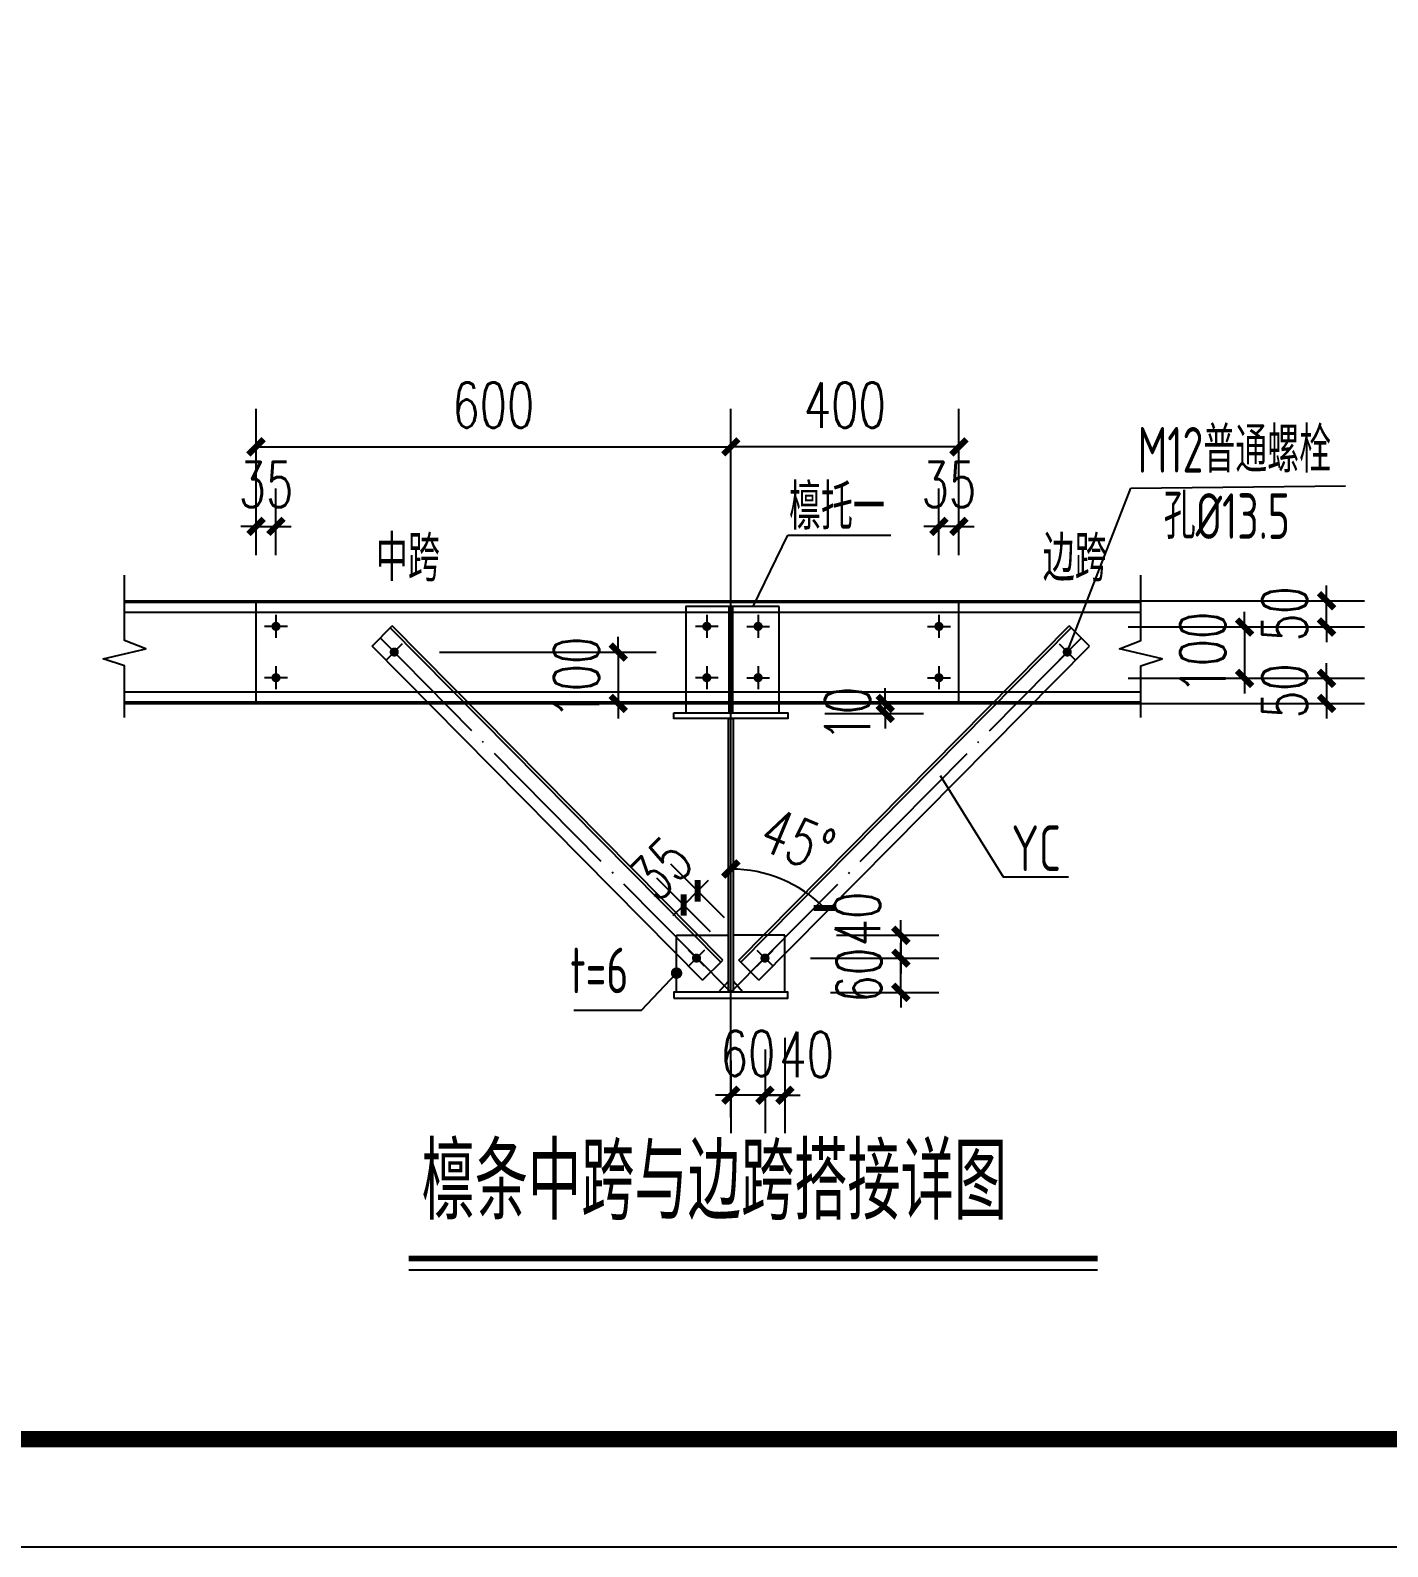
# Model space of a CAD drawing. Extents: x -33967 to 1773478, y -1022458 to -784650.
# Drawn here: x 1216607 to 1234456, y -1022458 to -1002516 of the extents above; entities that cross this region are included whole.
import ezdxf
from ezdxf.enums import TextEntityAlignment as Align

# ---------------------------------------------------------------- set-up
doc = ezdxf.new("R2010")
doc.units = 0
doc.header["$LTSCALE"] = 1000
doc.header["$MEASUREMENT"] = 0
doc.linetypes.add('DOTE', pattern=[2.42, 2, -0.2, 0.02, -0.2])
for name, color, linetype in [('AXIS', 3, 'Continuous'), ('BOLT', 251, 'Continuous'), ('DOTE', 1, 'DOTE'), ('GL', 150, 'Continuous'), ('Gwall', 42, 'Continuous'), ('LT', 27, 'Continuous'), ('NUM', 7, 'Continuous'), ('PUB_TITLE', 4, 'Continuous'), ('PZ', 202, 'Continuous'), ('TEXT', 7, 'Continuous'), ('THIN', 7, 'Continuous'), ('XG', 6, 'Continuous')]:
    doc.layers.add(name, color=color, linetype=linetype)
doc.styles.add('_TCH_DIM_T3', font='SIMPLEX', dxfattribs={"width": 0.705882, "bigfont": 'GBCBIG'})
doc.styles.add('TSSD_Label', font='tssdeng.shx', dxfattribs={"width": 0.7, "bigfont": 'hztxt.shx'})
doc.styles.add('TSSD_Norm', font='tssdeng.shx', dxfattribs={"bigfont": 'hztxt.shx'})
doc.dimstyles.new('TCH-200-1', dxfattribs={"dimtxt": 595, "dimasz": 200, "dimexe": 500, "dimexo": 600, "dimgap": 252.5, "dimtad": 1, "dimdec": 0, "dimzin": 0, "dimdsep": 46, "dimtxsty": '_TCH_DIM_T3', "dimblk": 'ARCHTICK', "dimcen": 0.09, "dimclrd": 3, "dimclre": 3, "dimclrt": 7, "dimazin": 2, "dimtfac": 1, "dimtdec": 0, "dimtix": 1, "dimtmove": 2, "dimatfit": 3, "dimfxl": 1, "dimtolj": 1, "dimtzin": 0, "dimarcsym": 0})
doc.dimstyles.new('TCH-200-5', dxfattribs={"dimtxt": 595, "dimasz": 200, "dimexe": 500, "dimexo": 600, "dimgap": 252.5, "dimtad": 1, "dimdec": 0, "dimlfac": 0.2, "dimzin": 0, "dimdsep": 46, "dimtxsty": '_TCH_DIM_T3', "dimblk": 'ARCHTICK', "dimcen": 0.09, "dimclrd": 124, "dimclre": 124, "dimclrt": 7, "dimazin": 2, "dimtfac": 1, "dimtdec": 0, "dimtix": 1, "dimtmove": 2, "dimatfit": 3, "dimfxl": 1, "dimtolj": 1, "dimtzin": 0, "dimarcsym": 0})

# ---------------------------------------------------------------- blocks, each defined once
blk = doc.blocks.new('_ArchTick')
at = {"color": 0, "linetype": 'ByBlock', "const_width": 0.4}
blk.add_lwpolyline([(-0.5, -0.5), (0.5, 0.5)], dxfattribs=at)
blk = doc.blocks.new('*D173')
at = {"layer": 'Defpoints', "color": 0, "transparency": 16777216}
for p in [(1219837, -1009040), (1219575, -1010018), (1219837, -1010018)]:
    blk.add_point(p, dxfattribs=at)
at = {"layer": 'GL', "color": 124, "lineweight": -2, "transparency": 16777216}
for p, q in [((1219575, -1009418), (1219575, -1008540)), ((1219837, -1009418), (1219837, -1008540)), ((1219575, -1009040), (1219375, -1009040)), ((1219575, -1009040), (1219837, -1009040)), ((1219837, -1009040), (1220037, -1009040))]:
    blk.add_line(p, q, dxfattribs=at)
at = {"layer": 'GL', "color": 124, "lineweight": -2, "transparency": 16777216, "xscale": 200, "yscale": 200, "zscale": 200}
blk.add_blockref('_ArchTick', (1219575, -1009040), dxfattribs=at)
at = {"layer": 'GL', "color": 124, "lineweight": -2, "transparency": 16777216, "xscale": 200, "yscale": 200, "zscale": 200, "rotation": 180}
blk.add_blockref('_ArchTick', (1219837, -1009040), dxfattribs=at)
at = {"layer": 'GL', "color": 7, "transparency": 16777216, "insert": (1219706, -1008490), "char_height": 595, "attachment_point": 5, "style": '_TCH_DIM_T3'}
blk.add_mtext('\\A1;35', dxfattribs=at)
blk = doc.blocks.new('*D174')
at = {"layer": 'Defpoints', "color": 0, "transparency": 16777216}
for p in [(1225818, -1007994), (1219575, -1010018), (1225818, -1010018)]:
    blk.add_point(p, dxfattribs=at)
at = {"layer": 'GL', "color": 124, "lineweight": -2, "transparency": 16777216}
for p, q in [((1219575, -1009418), (1219575, -1007494)), ((1225818, -1009418), (1225818, -1007494)), ((1219575, -1007994), (1225818, -1007994))]:
    blk.add_line(p, q, dxfattribs=at)
at = {"layer": 'GL', "color": 124, "lineweight": -2, "transparency": 16777216, "xscale": 200, "yscale": 200, "zscale": 200, "rotation": 180}
blk.add_blockref('_ArchTick', (1219575, -1007994), dxfattribs=at)
at = {"layer": 'GL', "color": 124, "lineweight": -2, "transparency": 16777216, "xscale": 200, "yscale": 200, "zscale": 200}
blk.add_blockref('_ArchTick', (1225818, -1007994), dxfattribs=at)
at = {"layer": 'GL', "color": 7, "transparency": 16777216, "insert": (1222696, -1007444), "char_height": 595, "attachment_point": 5, "style": '_TCH_DIM_T3'}
blk.add_mtext('\\A1;600', dxfattribs=at)
blk = doc.blocks.new('*D175')
at = {"layer": 'Defpoints', "color": 0, "transparency": 16777216}
for p in [(1225199, -1014020), (1226162, -1014612), (1225976, -1014797)]:
    blk.add_point(p, dxfattribs=at)
at = {"layer": 'GL', "color": 124, "lineweight": -2, "transparency": 16777216}
for p, q in [((1225737, -1014187), (1225031, -1013481)), ((1225552, -1014373), (1224845, -1013666)), ((1225384, -1013834), (1225199, -1014020)), ((1225384, -1013834), (1225526, -1013693)), ((1225199, -1014020), (1225057, -1014161))]:
    blk.add_line(p, q, dxfattribs=at)
at = {"layer": 'GL', "color": 124, "lineweight": -2, "transparency": 16777216, "xscale": 200, "yscale": 200, "zscale": 200}
for p, rotation in [((1225384, -1013834), 224.9999999999281), ((1225199, -1014020), 44.99999999992812)]:
    blk.add_blockref('_ArchTick', p, dxfattribs=dict(at, rotation=rotation))
at = {"layer": 'GL', "color": 7, "transparency": 16777216, "insert": (1224903, -1013538), "char_height": 595, "attachment_point": 5, "rotation": 45, "style": '_TCH_DIM_T3'}
blk.add_mtext('\\A1;35', dxfattribs=at)
blk = doc.blocks.new('*D176')
at = {"layer": 'Defpoints', "color": 0, "transparency": 16777216}
for p in [(1226530, -1014718), (1228054, -1014718), (1226530, -1015168)]:
    blk.add_point(p, dxfattribs=at)
at = {"layer": 'GL', "color": 124, "lineweight": -2, "transparency": 16777216}
for p, q in [((1228054, -1014718), (1228054, -1014518)), ((1227130, -1014718), (1228554, -1014718)), ((1228054, -1015168), (1228054, -1014718)), ((1227130, -1015168), (1228554, -1015168)), ((1228054, -1015168), (1228054, -1015368))]:
    blk.add_line(p, q, dxfattribs=at)
at = {"layer": 'GL', "color": 124, "lineweight": -2, "transparency": 16777216, "xscale": 200, "yscale": 200, "zscale": 200}
for p, rotation in [((1228054, -1014718), 270), ((1228054, -1015168), 90)]:
    blk.add_blockref('_ArchTick', p, dxfattribs=dict(at, rotation=rotation))
at = {"layer": 'GL', "color": 7, "transparency": 16777216, "insert": (1227504, -1014943), "char_height": 595, "attachment_point": 5, "rotation": 90, "style": '_TCH_DIM_T3'}
blk.add_mtext('\\A1;60', dxfattribs=at)
blk = doc.blocks.new('*D177')
at = {"layer": 'Defpoints', "color": 0, "transparency": 16777216}
for p in [(1225818, -1015468), (1226268, -1015318), (1225818, -1016521)]:
    blk.add_point(p, dxfattribs=at)
at = {"layer": 'GL', "color": 124, "lineweight": -2, "transparency": 16777216}
for p, q in [((1225818, -1016068), (1225818, -1017021)), ((1226268, -1015918), (1226268, -1017021)), ((1225818, -1016521), (1225618, -1016521)), ((1226268, -1016521), (1225818, -1016521)), ((1226268, -1016521), (1226468, -1016521))]:
    blk.add_line(p, q, dxfattribs=at)
at = {"layer": 'GL', "color": 124, "lineweight": -2, "transparency": 16777216, "xscale": 200, "yscale": 200, "zscale": 200}
blk.add_blockref('_ArchTick', (1225818, -1016521), dxfattribs=at)
at = {"layer": 'GL', "color": 124, "lineweight": -2, "transparency": 16777216, "xscale": 200, "yscale": 200, "zscale": 200, "rotation": 180}
blk.add_blockref('_ArchTick', (1226268, -1016521), dxfattribs=at)
at = {"layer": 'GL', "color": 7, "transparency": 16777216, "insert": (1226043, -1015971), "char_height": 595, "attachment_point": 5, "style": '_TCH_DIM_T3'}
blk.add_mtext('\\A1;60', dxfattribs=at)
blk = doc.blocks.new('*D178')
at = {"layer": 'Defpoints', "color": 0, "transparency": 16777216}
for p in [(1226530, -1015168), (1226268, -1015318), (1226268, -1016521)]:
    blk.add_point(p, dxfattribs=at)
at = {"layer": 'GL', "color": 124, "lineweight": -2, "transparency": 16777216}
for p, q in [((1226530, -1015768), (1226530, -1017021)), ((1226268, -1015918), (1226268, -1017021)), ((1226268, -1016521), (1226068, -1016521)), ((1226530, -1016521), (1226268, -1016521)), ((1226530, -1016521), (1226730, -1016521))]:
    blk.add_line(p, q, dxfattribs=at)
at = {"layer": 'GL', "color": 124, "lineweight": -2, "transparency": 16777216, "xscale": 200, "yscale": 200, "zscale": 200}
blk.add_blockref('_ArchTick', (1226268, -1016521), dxfattribs=at)
at = {"layer": 'GL', "color": 124, "lineweight": -2, "transparency": 16777216, "xscale": 200, "yscale": 200, "zscale": 200, "rotation": 180}
blk.add_blockref('_ArchTick', (1226530, -1016521), dxfattribs=at)
at = {"layer": 'GL', "color": 7, "transparency": 16777216, "insert": (1226816, -1015986), "char_height": 595, "attachment_point": 5, "style": '_TCH_DIM_T3'}
blk.add_mtext('\\A1;40', dxfattribs=at)
blk = doc.blocks.new('*D179')
at = {"layer": 'Defpoints', "color": 0, "transparency": 16777216}
for p in [(1226609, -1014418), (1226268, -1014718), (1228054, -1014718)]:
    blk.add_point(p, dxfattribs=at)
at = {"layer": 'GL', "color": 124, "lineweight": -2, "transparency": 16777216}
for p, q in [((1228054, -1014418), (1228054, -1014218)), ((1227209, -1014418), (1228554, -1014418)), ((1228054, -1014418), (1228054, -1014718)), ((1226868, -1014718), (1228554, -1014718)), ((1228054, -1014718), (1228054, -1014918))]:
    blk.add_line(p, q, dxfattribs=at)
at = {"layer": 'GL', "color": 124, "lineweight": -2, "transparency": 16777216, "xscale": 200, "yscale": 200, "zscale": 200}
for p, rotation in [((1228054, -1014418), 270), ((1228054, -1014718), 90)]:
    blk.add_blockref('_ArchTick', p, dxfattribs=dict(at, rotation=rotation))
at = {"layer": 'GL', "color": 7, "transparency": 16777216, "insert": (1227485, -1014204), "char_height": 595, "attachment_point": 5, "rotation": 90, "style": '_TCH_DIM_T3'}
blk.add_mtext('\\A1;40', dxfattribs=at)
blk = doc.blocks.new('*D180')
at = {"layer": 'Defpoints', "color": 0, "transparency": 16777216}
for p in [(1228555, -1009040), (1228555, -1010018), (1228818, -1010018)]:
    blk.add_point(p, dxfattribs=at)
at = {"layer": 'GL', "color": 124, "lineweight": -2, "transparency": 16777216}
for p, q in [((1228555, -1009418), (1228555, -1008540)), ((1228818, -1009418), (1228818, -1008540)), ((1228555, -1009040), (1228355, -1009040)), ((1228818, -1009040), (1228555, -1009040)), ((1228818, -1009040), (1229018, -1009040))]:
    blk.add_line(p, q, dxfattribs=at)
at = {"layer": 'GL', "color": 124, "lineweight": -2, "transparency": 16777216, "xscale": 200, "yscale": 200, "zscale": 200}
blk.add_blockref('_ArchTick', (1228555, -1009040), dxfattribs=at)
at = {"layer": 'GL', "color": 124, "lineweight": -2, "transparency": 16777216, "xscale": 200, "yscale": 200, "zscale": 200, "rotation": 180}
blk.add_blockref('_ArchTick', (1228818, -1009040), dxfattribs=at)
at = {"layer": 'GL', "color": 7, "transparency": 16777216, "insert": (1228686, -1008490), "char_height": 595, "attachment_point": 5, "style": '_TCH_DIM_T3'}
blk.add_mtext('\\A1;35', dxfattribs=at)
blk = doc.blocks.new('*D181')
at = {"layer": 'Defpoints', "color": 0, "transparency": 16777216}
for p in [(1225818, -1007994), (1225818, -1010018), (1228818, -1010018)]:
    blk.add_point(p, dxfattribs=at)
at = {"layer": 'GL', "color": 124, "lineweight": -2, "transparency": 16777216}
for p, q in [((1225818, -1009418), (1225818, -1007494)), ((1228818, -1009418), (1228818, -1007494)), ((1228818, -1007994), (1225818, -1007994))]:
    blk.add_line(p, q, dxfattribs=at)
at = {"layer": 'GL', "color": 124, "lineweight": -2, "transparency": 16777216, "xscale": 200, "yscale": 200, "zscale": 200, "rotation": 180}
blk.add_blockref('_ArchTick', (1225818, -1007994), dxfattribs=at)
at = {"layer": 'GL', "color": 124, "lineweight": -2, "transparency": 16777216, "xscale": 200, "yscale": 200, "zscale": 200}
blk.add_blockref('_ArchTick', (1228818, -1007994), dxfattribs=at)
at = {"layer": 'GL', "color": 7, "transparency": 16777216, "insert": (1227318, -1007444), "char_height": 595, "attachment_point": 5, "style": '_TCH_DIM_T3'}
blk.add_mtext('\\A1;400', dxfattribs=at)
blk = doc.blocks.new('*D182')
at = {"color": 3, "lineweight": -2, "transparency": 16777216}
blk.add_arc((1225818, -1015281), 1735, 44.7416, 90, dxfattribs=at)
at = {"layer": 'Defpoints', "color": 0, "transparency": 16777216}
for p in [(1225818, -1008004), (1230428, -1010712), (1226690, -1013781), (1225818, -1015281), (1225818, -1017019)]:
    blk.add_point(p, dxfattribs=at)
at = {"color": 3, "lineweight": -2, "transparency": 16777216, "xscale": 200, "yscale": 200, "zscale": 200}
for p, rotation in [((1225818, -1013545), 180.0000000000008), ((1227050, -1014059), 314.7415699017211)]:
    blk.add_blockref('_ArchTick', p, dxfattribs=dict(at, rotation=rotation))
at = {"color": 7, "transparency": 16777216, "insert": (1226697, -1013171), "char_height": 595, "attachment_point": 5, "rotation": 337.3708, "style": '_TCH_DIM_T3'}
blk.add_mtext('\\A1;45°', dxfattribs=at)
blk = doc.blocks.new('*D183')
at = {"layer": 'Defpoints', "color": 0, "transparency": 16777216}
for p in [(1230442, -1010018), (1233651, -1010018), (1230442, -1010363)]:
    blk.add_point(p, dxfattribs=at)
at = {"layer": 'GL', "color": 124, "lineweight": -2, "transparency": 16777216}
for p, q in [((1233651, -1010018), (1233651, -1009818)), ((1231042, -1010018), (1234151, -1010018)), ((1233651, -1010363), (1233651, -1010018)), ((1231042, -1010363), (1234151, -1010363)), ((1233651, -1010363), (1233651, -1010563))]:
    blk.add_line(p, q, dxfattribs=at)
at = {"layer": 'GL', "color": 124, "lineweight": -2, "transparency": 16777216, "xscale": 200, "yscale": 200, "zscale": 200}
for p, rotation in [((1233651, -1010018), 270), ((1233651, -1010363), 90)]:
    blk.add_blockref('_ArchTick', p, dxfattribs=dict(at, rotation=rotation))
at = {"layer": 'GL', "color": 7, "transparency": 16777216, "insert": (1233101, -1010190), "char_height": 595, "attachment_point": 5, "rotation": 90, "style": '_TCH_DIM_T3'}
blk.add_mtext('\\A1;50', dxfattribs=at)
blk = doc.blocks.new('*D184')
at = {"layer": 'Defpoints', "color": 0, "transparency": 16777216}
for p in [(1230442, -1010363), (1230442, -1011038), (1232574, -1011038)]:
    blk.add_point(p, dxfattribs=at)
at = {"layer": 'GL', "color": 124, "lineweight": -2, "transparency": 16777216}
for p, q in [((1232574, -1010363), (1232574, -1010163)), ((1231042, -1010363), (1233074, -1010363)), ((1232574, -1010363), (1232574, -1011038)), ((1231042, -1011038), (1233074, -1011038)), ((1232574, -1011038), (1232574, -1011238))]:
    blk.add_line(p, q, dxfattribs=at)
at = {"layer": 'GL', "color": 124, "lineweight": -2, "transparency": 16777216, "xscale": 200, "yscale": 200, "zscale": 200}
for p, rotation in [((1232574, -1010363), 270), ((1232574, -1011038), 90)]:
    blk.add_blockref('_ArchTick', p, dxfattribs=dict(at, rotation=rotation))
at = {"layer": 'GL', "color": 7, "transparency": 16777216, "insert": (1232024, -1010700), "char_height": 595, "attachment_point": 5, "rotation": 90, "style": '_TCH_DIM_T3'}
blk.add_mtext('\\A1;100', dxfattribs=at)
blk = doc.blocks.new('*D185')
at = {"layer": 'Defpoints', "color": 0, "transparency": 16777216}
for p in [(1230442, -1011038), (1230442, -1011368), (1233651, -1011368)]:
    blk.add_point(p, dxfattribs=at)
at = {"layer": 'GL', "color": 124, "lineweight": -2, "transparency": 16777216}
for p, q in [((1233651, -1011038), (1233651, -1010838)), ((1231042, -1011038), (1234151, -1011038)), ((1233651, -1011038), (1233651, -1011368)), ((1231042, -1011368), (1234151, -1011368)), ((1233651, -1011368), (1233651, -1011568))]:
    blk.add_line(p, q, dxfattribs=at)
at = {"layer": 'GL', "color": 124, "lineweight": -2, "transparency": 16777216, "xscale": 200, "yscale": 200, "zscale": 200}
for p, rotation in [((1233651, -1011038), 270), ((1233651, -1011368), 90)]:
    blk.add_blockref('_ArchTick', p, dxfattribs=dict(at, rotation=rotation))
at = {"layer": 'GL', "color": 7, "transparency": 16777216, "insert": (1233101, -1011203), "char_height": 595, "attachment_point": 5, "rotation": 90, "style": '_TCH_DIM_T3'}
blk.add_mtext('\\A1;50', dxfattribs=at)
blk = doc.blocks.new('*D186')
at = {"layer": 'Defpoints', "color": 0, "transparency": 16777216}
for p in [(1226453, -1011368), (1227850, -1011368), (1226453, -1011500)]:
    blk.add_point(p, dxfattribs=at)
at = {"layer": 'GL', "color": 124, "lineweight": -2, "transparency": 16777216}
for p, q in [((1227850, -1011368), (1227850, -1011168)), ((1227053, -1011368), (1228350, -1011368)), ((1227850, -1011500), (1227850, -1011368)), ((1227053, -1011500), (1228350, -1011500)), ((1227850, -1011500), (1227850, -1011700))]:
    blk.add_line(p, q, dxfattribs=at)
at = {"layer": 'GL', "color": 124, "lineweight": -2, "transparency": 16777216, "xscale": 200, "yscale": 200, "zscale": 200}
for p, rotation in [((1227850, -1011368), 270), ((1227850, -1011500), 90)]:
    blk.add_blockref('_ArchTick', p, dxfattribs=dict(at, rotation=rotation))
at = {"layer": 'GL', "color": 7, "transparency": 16777216, "insert": (1227354, -1011509), "char_height": 595, "attachment_point": 5, "rotation": 90, "style": '_TCH_DIM_T3'}
blk.add_mtext('\\A1;10', dxfattribs=at)
blk = doc.blocks.new('*D187')
at = {"layer": 'Defpoints', "color": 0, "transparency": 16777216}
for p in [(1221386, -1010693), (1221386, -1011368), (1224338, -1011368)]:
    blk.add_point(p, dxfattribs=at)
at = {"layer": 'GL', "color": 124, "lineweight": -2, "transparency": 16777216}
for p, q in [((1224338, -1010693), (1224338, -1010493)), ((1221986, -1010693), (1224838, -1010693)), ((1224338, -1010693), (1224338, -1011368)), ((1221986, -1011368), (1224838, -1011368)), ((1224338, -1011368), (1224338, -1011568))]:
    blk.add_line(p, q, dxfattribs=at)
at = {"layer": 'GL', "color": 124, "lineweight": -2, "transparency": 16777216, "xscale": 200, "yscale": 200, "zscale": 200}
for p, rotation in [((1224338, -1010693), 270), ((1224338, -1011368), 90)]:
    blk.add_blockref('_ArchTick', p, dxfattribs=dict(at, rotation=rotation))
at = {"layer": 'GL', "color": 7, "transparency": 16777216, "insert": (1223788, -1011030), "char_height": 595, "attachment_point": 5, "rotation": 90, "style": '_TCH_DIM_T3'}
blk.add_mtext('\\A1;100', dxfattribs=at)

msp = doc.modelspace()

# ---------------------------------------------------------------- linework, layer by layer
at = {"layer": 'AXIS'}
for p, q in [((1230242.6, -1010692.6), (1231079.8, -1008536.1)), ((1231079.8, -1008536.1), (1233900.3, -1008505.8)), ((1226111.5, -1010092.6), (1226568.3, -1009155.7)), ((1226568.3, -1009155.7), (1227921.8, -1009155.7)), ((1228570, -1012313.9), (1229400.4, -1013647.6)), ((1229400.4, -1013647.6), (1230259.4, -1013647.6)), ((1224643.4, -1015404.1), (1225105.1, -1014914.6)), ((1223754.9, -1015404.1), (1224643.4, -1015404.1))]:
    msp.add_line(p, q, dxfattribs=at)
at = {"layer": 'AXIS', "const_width": 75}
msp.add_lwpolyline([(1225067.6, -1014914.6, 1), (1225142.6, -1014914.6, 1)], format="xyb", close=True, dxfattribs=at)
at = {"layer": 'BOLT'}
for p, q in [((1219837.3, -1010205.1), (1219837.3, -1010505.1)), ((1225502.6, -1010205.1), (1225502.6, -1010505.1)), ((1226177.6, -1010205.1), (1226177.6, -1010505.1)), ((1228555.1, -1010205.1), (1228555.1, -1010505.1)), ((1219987.3, -1010355.1), (1219687.3, -1010355.1)), ((1225652.6, -1010355.1), (1225352.6, -1010355.1)), ((1226027.6, -1010355.1), (1226327.6, -1010355.1)), ((1228405.1, -1010355.1), (1228705.1, -1010355.1)), ((1221498.7, -1010586.5), (1221286.5, -1010798.6)), ((1221498.7, -1010798.6), (1221286.5, -1010586.5)), ((1230136.5, -1010586.5), (1230348.7, -1010798.6)), ((1230136.5, -1010798.6), (1230348.7, -1010586.5)), ((1219837.3, -1010880.1), (1219837.3, -1011180.1)), ((1225502.6, -1010880.1), (1225502.6, -1011180.1)), ((1226177.6, -1010880.1), (1226177.6, -1011180.1)), ((1228555.1, -1010880.1), (1228555.1, -1011180.1)), ((1219987.3, -1011030.1), (1219687.3, -1011030.1)), ((1225652.6, -1011030.1), (1225352.6, -1011030.1)), ((1226027.6, -1011030.1), (1226327.6, -1011030.1)), ((1228405.1, -1011030.1), (1228705.1, -1011030.1)), ((1225473.7, -1014823.6), (1225261.5, -1014611.5)), ((1225473.7, -1014611.5), (1225261.5, -1014823.6)), ((1226161.5, -1014611.5), (1226373.7, -1014823.6)), ((1226161.5, -1014823.6), (1226373.7, -1014611.5))]:
    msp.add_line(p, q, dxfattribs=at)
at = {"layer": 'BOLT', "const_width": 60}
for points in [[(1219807.3, -1010355.1, 1), (1219867.3, -1010355.1, 1)], [(1225472.6, -1010355.1, 1), (1225532.6, -1010355.1, 1)], [(1226207.6, -1010355.1, -1), (1226147.6, -1010355.1, -1)], [(1228585.1, -1010355.1, -1), (1228525.1, -1010355.1, -1)], [(1221371.4, -1010671.4, 1), (1221413.8, -1010713.8, 1)], [(1230263.8, -1010671.4, -1), (1230221.4, -1010713.8, -1)], [(1219807.3, -1011030.1, 1), (1219867.3, -1011030.1, 1)], [(1225472.6, -1011030.1, 1), (1225532.6, -1011030.1, 1)], [(1226207.6, -1011030.1, -1), (1226147.6, -1011030.1, -1)], [(1228585.1, -1011030.1, -1), (1228525.1, -1011030.1, -1)], [(1225346.4, -1014696.4, 1), (1225388.8, -1014738.8, 1)], [(1226288.8, -1014696.4, -1), (1226246.4, -1014738.8, -1)]]:
    msp.add_lwpolyline(points, format="xyb", close=True, dxfattribs=at)
at = {"layer": 'DOTE'}
for q in [(1221207, -1010507), (1230428.2, -1010507)]:
    msp.add_line((1225817.6, -1015167.6), q, dxfattribs=at)
at = {"layer": 'GL'}
msp.add_line((1225817.6, -1016814.8), (1225817.6, -1007799.5), dxfattribs=at)
for points in [[(1225067.6, -1011492.6), (1226567.6, -1011492.6), (1226567.6, -1011567.6), (1225067.6, -1011567.6)], [(1225787.6, -1011567.6), (1225847.6, -1011567.6), (1225847.6, -1015167.6), (1225787.6, -1015167.6)], [(1225067.6, -1015242.6), (1226567.6, -1015242.6), (1226567.6, -1015167.6), (1225067.6, -1015167.6)]]:
    msp.add_lwpolyline(points, close=True, dxfattribs=at)
at = {"layer": 'Gwall'}
for p, q in [((1219574.8, -1011367.6), (1219574.8, -1010017.6)), ((1228817.6, -1011367.6), (1228817.6, -1010017.6))]:
    msp.add_line(p, q, dxfattribs=at)
at = {"layer": 'LT', "linetype": 'ByBlock'}
for p, q in [((1217845.2, -1010017.6), (1231207.9, -1010017.6)), ((1217845.2, -1010036.3), (1231207.9, -1010036.3)), ((1217845.2, -1010167.6), (1231207.9, -1010167.6)), ((1217845.2, -1011217.6), (1231207.9, -1011217.6)), ((1217845.2, -1011348.8), (1231207.9, -1011348.8)), ((1217845.2, -1011367.6), (1231207.9, -1011367.6))]:
    msp.add_line(p, q, dxfattribs=at)
for points in [[(1217845.2, -1011555.1), (1217845.2, -1011367.6), (1217845.2, -1010872.7), (1217563.9, -1010782.7), (1218125.7, -1010649.6), (1217845.2, -1010539.7), (1217845.2, -1010017.6), (1217845.2, -1009680.1)], [(1231207.9, -1011555.1), (1231207.9, -1011367.6), (1231207.9, -1010872.7), (1231489.2, -1010782.7), (1230927.4, -1010649.6), (1231207.9, -1010539.7), (1231207.9, -1010017.6), (1231207.9, -1009680.1)]]:
    msp.add_lwpolyline(points, dxfattribs=at)
at = {"layer": 'NUM', "linetype": 'ByBlock', "const_width": 75}
msp.add_lwpolyline([(1221582.7, -1018667.9), (1230641.5, -1018667.9)], dxfattribs=at)
at = {"layer": 'PUB_TITLE'}
msp.add_lwpolyline([(1143760.5, -1022458.4), (1262560.5, -1022458.4), (1262560.5, -938458.4), (1143760.5, -938458.4)], close=True, dxfattribs=at)
at = {"layer": 'PUB_TITLE', "const_width": 212.1}
msp.add_lwpolyline([(1146580.8, -1021044.2), (1146580.8, -939872.6), (1260560.5, -939872.6), (1260560.5, -1021044.2)], close=True, dxfattribs=at)
at = {"layer": 'PZ'}
for p, q in [((1225105.1, -1015167.6), (1225105.1, -1014417.6)), ((1225105.1, -1014417.6), (1225787.6, -1014417.6)), ((1226530.1, -1014417.6), (1225847.6, -1014417.6)), ((1226530.1, -1015167.6), (1226530.1, -1014417.6)), ((1225658.2, -1015167.6), (1225787.6, -1015021.4)), ((1225976.9, -1015167.6), (1225847.6, -1015021.4)), ((1225976.9, -1015167.6), (1225847.6, -1015021.4))]:
    msp.add_line(p, q, dxfattribs=at)
at = {"layer": 'THIN', "linetype": 'ByBlock'}
msp.add_lwpolyline([(1221582.7, -1018817.9), (1230641.5, -1018817.9)], dxfattribs=at)
at = {"layer": 'XG'}
for p, q in [((1221100.9, -1010613), (1221366.1, -1010347.9)), ((1225685.8, -1014770.6), (1221339.6, -1010374.4)), ((1225712.3, -1014744.1), (1221366.1, -1010347.9)), ((1225922.9, -1014744.1), (1230269.1, -1010347.9)), ((1225949.4, -1014770.6), (1230295.6, -1010374.4)), ((1230534.3, -1010613), (1230269.1, -1010347.9)), ((1225447.1, -1015009.3), (1221100.9, -1010613)), ((1226188, -1015009.3), (1230534.3, -1010613)), ((1225447.1, -1015009.3), (1225712.3, -1014744.1)), ((1226188, -1015009.3), (1225922.9, -1014744.1))]:
    msp.add_line(p, q, dxfattribs=at)
for points in [[(1226452.6, -1010092.6), (1225227.6, -1010092.6), (1225227.6, -1011492.6), (1226452.6, -1011492.6)], [(1225795.1, -1010092.6), (1225840.1, -1010092.6), (1225840.1, -1011492.6), (1225795.1, -1011492.6)]]:
    msp.add_lwpolyline(points, close=True, dxfattribs=at)

# ---------------------------------------------------------------- texts
at = {"layer": 'TEXT', "style": 'TSSD_Label', "width": 0.7}
msp.add_text('檩托一', height=600, dxfattribs=at).set_placement((1226584.2, -1009084))
msp.add_text('檩条中跨与边跨搭接详图', height=1000, dxfattribs=at).set_placement((1221751.4, -1018457.9), align=Align.BOTTOM_LEFT)
at = {"layer": 'THIN', "style": 'TSSD_Norm', "width": 0.7}
for s, p in [('M12普通螺栓', (1231167.2, -1008332.5)), ('孔%%C13.5', (1231511.1, -1009204.2)), ('中跨', (1221152.7, -1009759.9)), ('边跨', (1229921, -1009759.9)), ('YC', (1229509.5, -1013572.5))]:
    msp.add_text(s, height=600, dxfattribs=at).set_placement(p)
msp.add_text('t=6', height=600, dxfattribs=at).set_placement((1223705.5, -1015359.1), align=Align.BOTTOM_LEFT)

# ---------------------------------------------------------------- dimensions: what is measured, and where the dimension line sits
dim = msp.add_angular_dim_2l(base=(1226689.7, -1013780.5), line1=((1225817.6, -1015280.7), (1230428.2, -1010711.5)), line2=((1225817.6, -1017019.4), (1225817.6, -1008004.1)), dimstyle='TCH-200-1', override={"dimadec": 0})
dim.commit()
dim.dimension.update_dxf_attribs({"geometry": '*D182', "text_midpoint": (1226696.9, -1013171.4)})
at = {"layer": 'GL'}
for base, p1, p2, text, picture, middle in [((1225817.6, -1007994.4), (1219574.8, -1010017.6), (1225817.6, -1010017.6), '600', '*D174', (1222696.2, -1007444.4)), ((1219837.3, -1009039.8), (1219574.8, -1010017.6), (1219837.3, -1010017.6), '35', '*D173', (1219706, -1008489.8)), ((1225817.6, -1016521.4), (1226267.6, -1015317.9), (1225817.6, -1015467.6), '60', '*D177', (1226042.6, -1015971.4))]:
    dim = msp.add_linear_dim(base=base, p1=p1, p2=p2, text=text, dimstyle='TCH-200-5', dxfattribs=at)
    dim.commit()
    dim.dimension.update_dxf_attribs({"geometry": picture, "text_midpoint": middle})
for base, p1, p2, angle, text, picture, middle in [((1225817.6, -1007994.4), (1228817.6, -1010017.6), (1225817.6, -1010017.6), 180, '400', '*D181', (1227317.6, -1007444.4)), ((1228555.1, -1009039.8), (1228817.6, -1010017.6), (1228555.1, -1010017.6), 180, '35', '*D180', (1228686.3, -1008489.8)), ((1233651.4, -1010017.6), (1230442, -1010362.9), (1230442, -1010017.6), 90, '50', '*D183', (1233101.4, -1010190.2)), ((1232573.9, -1011037.9), (1230442, -1010362.9), (1230442, -1011037.9), 90, '100', '*D184', (1232023.9, -1010700.4)), ((1224338.1, -1011367.6), (1221385.8, -1010692.6), (1221385.8, -1011367.6), 90, '100', '*D187', (1223788.1, -1011030.1)), ((1233651.4, -1011367.6), (1230442, -1011037.9), (1230442, -1011367.6), 90, '50', '*D185', (1233101.4, -1011202.7)), ((1228053.6, -1014717.6), (1226530.1, -1015167.6), (1226530.1, -1014717.6), 90, '60', '*D176', (1227503.6, -1014942.6))]:
    dim = msp.add_linear_dim(base=base, p1=p1, p2=p2, angle=angle, text=text, dimstyle='TCH-200-5', dxfattribs=at)
    dim.commit()
    dim.dimension.update_dxf_attribs({"geometry": picture, "text_midpoint": middle})
for base, p1, p2, text, picture, middle in [((1227850.1, -1011367.6), (1226452.6, -1011500.4), (1226452.6, -1011367.6), '10', '*D186', (1227354.1, -1011509.3)), ((1228053.6, -1014717.6), (1226608.8, -1014417.6), (1226267.6, -1014717.6), '40', '*D179', (1227485.3, -1014204.4))]:
    dim = msp.add_linear_dim(base=base, p1=p1, p2=p2, angle=90, text=text, dimstyle='TCH-200-5', dxfattribs=at)
    dim.commit()
    dim.dimension.update_dxf_attribs({"geometry": picture, "text_midpoint": middle, "dimtype": 128})
dim = msp.add_aligned_dim(p1=(1226161.5, -1014611.5), p2=(1225975.9, -1014797.1), distance=-1099, text='35', dimstyle='TCH-200-5', dxfattribs=at)
dim.commit()
dim.dimension.update_dxf_attribs({"geometry": '*D175', "text_midpoint": (1224902.7, -1013538.3)})
dim = msp.add_linear_dim(base=(1226267.6, -1016521.4), p1=(1226530.1, -1015167.6), p2=(1226267.6, -1015317.9), text='40', dimstyle='TCH-200-5', dxfattribs=at)
dim.commit()
dim.dimension.update_dxf_attribs({"geometry": '*D178', "text_midpoint": (1226815.6, -1015986.2), "dimtype": 128})

doc.saveas('drawing.dxf')
